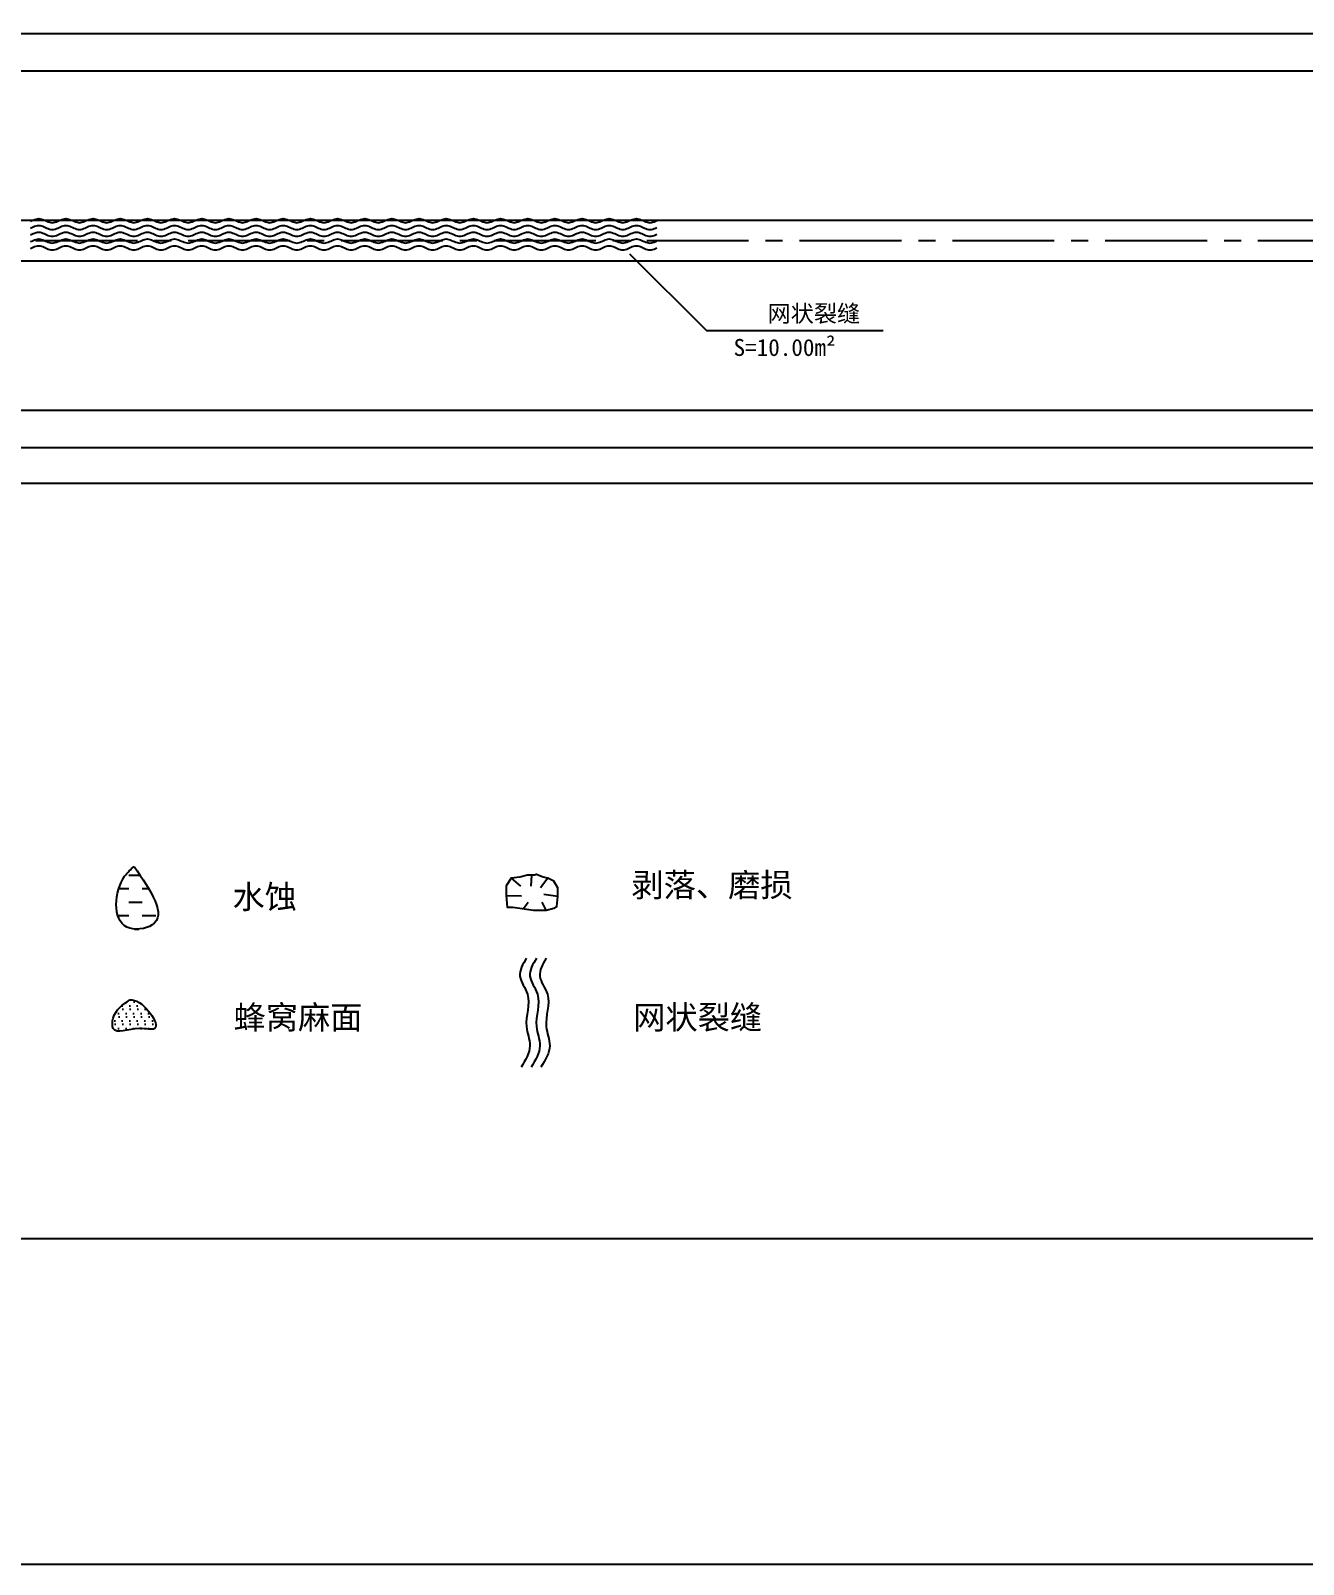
# Model space of a CAD drawing. Header units: millimetres. Extents: x -37 to 615, y -48 to 413.
# Drawn here: x 195.6 to 383, y -47.9 to 178 of the extents above; entities that cross this region are included whole.
import ezdxf

# ---------------------------------------------------------------- set-up
doc = ezdxf.new("R2010")
doc.units = ezdxf.units.MM
doc.linetypes.add('CENTER2', pattern=[1.125, 0.75, -0.125, 0.125, -0.125])
for name, color, linetype in [('加固措施', 7, 'Continuous'), ('图层1', 7, 'Continuous'), ('病害', 5, 'Continuous')]:
    doc.layers.add(name, color=color, linetype=linetype)
doc.styles.get("Standard").update_dxf_attribs({"font": ''})
doc.styles.get('Standard').set_extended_font_data('SimSun')
pattern_1 = [(0, (-3997.7199, -288.9294), (0.55266586, 1.10533173), [0, -1.10533173])]
pattern_2 = [(0, (-6886.571, -700.7115), (0.55266586, 1.10533173), [0, -1.10533173])]
pattern_3 = [(0, (-3576.1421, -199.0757), (1.9895971, 1.9895971), [1.9895971, -1.9895971])]

# ---------------------------------------------------------------- blocks, each defined once
blk = doc.blocks.new('adfsd')
at = {"lineweight": -2, "ltscale": 0.5}
for p, q in [((1140.8968, -3083.6944), (1140.9363, -3083.7288)), ((1140.9831, -3083.682), (1140.9811, -3083.7288)), ((1141.0531, -3083.6944), (1141.0217, -3083.7349)), ((1140.8762, -3083.7683), (1140.9404, -3083.7694)), ((1140.9482, -3083.8238), (1140.9689, -3083.7958)), ((1141.0448, -3083.83), (1141.0278, -3083.7958)), ((1141.0942, -3083.7725), (1141.036, -3083.7633))]:
    blk.add_line(p, q, dxfattribs=at)
blk.add_lwpolyline([(1140.9996, -3083.682), (1140.9667, -3083.682), (1140.9338, -3083.6903), (1140.8968, -3083.6944), (1140.8762, -3083.7272), (1140.8762, -3083.7683), (1140.8803, -3083.8177), (1140.905, -3083.8177), (1140.9914, -3083.83), (1141.0448, -3083.83), (1141.0777, -3083.8218), (1141.0901, -3083.8136), (1141.0942, -3083.7725), (1141.0942, -3083.7355), (1141.0777, -3083.7067), (1141.0531, -3083.6944), (1141.0325, -3083.6903), (1140.9996, -3083.6779)], dxfattribs=at)

msp = doc.modelspace()

# ---------------------------------------------------------------- hatches: boundary and pattern name
at = {"layer": '加固措施', "lineweight": -2}
h = msp.add_hatch(dxfattribs=at)
h.set_pattern_fill('DASH', color=256, scale=0.626645)
h.set_pattern_definition(pattern_3)
edge = h.paths.add_edge_path()
edge.add_spline(control_points=[(210.85, 54.88), (210.36, 54.45), (208.03, 52.39), (207.41, 44.9), (216.74, 46.23), (213.29, 51.3), (210.85, 54.88)], knot_values=[0, 0, 0, 0, 3.237042, 15.187225, 21.182779, 35.601669, 35.601669, 35.601669, 35.601669], degree=3, periodic=0)
h = msp.add_hatch(dxfattribs=at)
h.set_pattern_fill('DASH', color=256, scale=0.626645)
h.set_pattern_definition(pattern_3)
edge = h.paths.add_edge_path()
edge.add_spline(control_points=[(210.85, 54.88), (210.36, 54.45), (208.03, 52.39), (207.41, 44.9), (216.74, 46.23), (213.29, 51.3), (210.85, 54.88)], knot_values=[0, 0, 0, 0, 3.237042, 15.187225, 21.182779, 35.601669, 35.601669, 35.601669, 35.601669], degree=3, periodic=0)
h = msp.add_hatch(dxfattribs=at)
h.set_pattern_fill('DOTS', scale=0.696272)
h.set_pattern_definition(pattern_1)
edge = h.paths.add_edge_path()
edge.add_spline(control_points=[(210.19, 35.22), (209.15, 34.51), (207.68, 33.49), (207.52, 29.75), (211, 31.47), (215.72, 30.12), (212.21, 35.3), (210.31, 35.22), (210.19, 35.22)], knot_values=[0, 0, 0, 0, 5.205471, 7.397577, 12.944796, 16.169923, 23.88441, 24.400432, 24.400432, 24.400432, 24.400432], degree=3, periodic=0)
h = msp.add_hatch(dxfattribs=at)
h.set_pattern_fill('DOTS', scale=0.696272)
h.set_pattern_definition(pattern_1)
edge = h.paths.add_edge_path()
edge.add_spline(control_points=[(210.19, 35.22), (209.15, 34.51), (207.68, 33.49), (207.52, 29.75), (211, 31.47), (215.72, 30.12), (212.21, 35.3), (210.31, 35.22), (210.19, 35.22)], knot_values=[0, 0, 0, 0, 5.205471, 7.397577, 12.944796, 16.169923, 23.88441, 24.400432, 24.400432, 24.400432, 24.400432], degree=3, periodic=0)
at = {"layer": '病害', "lineweight": -2}
h = msp.add_hatch(dxfattribs=at)
h.set_pattern_fill('DOTS', color=4, scale=0.696272, style=0)
h.set_pattern_definition(pattern_2)
edge = h.paths.add_edge_path()
edge.add_spline(control_points=[(210.19, 35.22), (209.15, 34.51), (207.68, 33.49), (207.52, 29.75), (211, 31.47), (215.72, 30.12), (212.21, 35.3), (210.31, 35.22), (210.19, 35.22)], knot_values=[0, 0, 0, 0, 1.041094, 1.479515, 2.588959, 3.233985, 4.776882, 4.880086, 4.880086, 4.880086, 4.880086], degree=3, periodic=0)
h = msp.add_hatch(dxfattribs=at)
h.set_pattern_fill('DOTS', color=4, scale=0.696272, style=0)
h.set_pattern_definition(pattern_2)
edge = h.paths.add_edge_path()
edge.add_spline(control_points=[(210.19, 35.22), (209.15, 34.51), (207.68, 33.49), (207.52, 29.75), (211, 31.47), (215.72, 30.12), (212.21, 35.3), (210.31, 35.22), (210.19, 35.22)], knot_values=[0, 0, 0, 0, 1.041094, 1.479515, 2.588959, 3.233985, 4.776882, 4.880086, 4.880086, 4.880086, 4.880086], degree=3, periodic=0)

# ---------------------------------------------------------------- linework, layer by layer
at = {"color": 0}
for p, q in [((83.82, 177.59), (483.82, 177.59)), ((83.82, 172.09), (483.82, 172.09)), ((83.82, 150.09), (483.82, 150.09)), ((83.82, 144.09), (483.82, 144.09)), ((83.82, 122.09), (483.82, 122.09)), ((83.82, 116.59), (483.82, 116.59)), ((83.82, 111.34), (483.82, 111.34))]:
    msp.add_line(p, q, dxfattribs=at)
at = {"color": 1, "linetype": 'CENTER2', "ltscale": 20}
msp.add_line((83.82, 147.09), (483.82, 147.09), dxfattribs=at)
at = {"color": 0, "linetype": 'ByBlock'}
msp.add_line((529.17, 0), (0, 0), dxfattribs=at)
at = {"color": 3, "linetype": 'ByBlock'}
msp.add_lwpolyline([(-36.77, 413.19), (615.38, 413.19), (615.38, -47.93), (-36.77, -47.93)], close=True, dxfattribs=at)
at = {"color": 7}
for points in [[(195.6, 149.91), (195.8, 150), (196, 150.09), (196.2, 150.18), (196.4, 150.24), (196.6, 150.29), (196.8, 150.3), (197, 150.29), (197.2, 150.24), (197.4, 150.18), (197.6, 150.09), (197.8, 150), (198, 149.91), (198.2, 149.82), (198.4, 149.76), (198.6, 149.71), (198.8, 149.7), (199, 149.71), (199.2, 149.76), (199.4, 149.82), (199.6, 149.91), (199.8, 150), (200, 150.09), (200.2, 150.18), (200.4, 150.24), (200.6, 150.29), (200.8, 150.3), (201, 150.29), (201.2, 150.24), (201.4, 150.18), (201.6, 150.09), (201.8, 150), (202, 149.91), (202.2, 149.82), (202.4, 149.76), (202.6, 149.71), (202.8, 149.7), (203, 149.71), (203.2, 149.76), (203.4, 149.82), (203.6, 149.91), (203.8, 150), (204, 150.09), (204.2, 150.18), (204.4, 150.24), (204.6, 150.29), (204.8, 150.3), (205, 150.29), (205.2, 150.24), (205.4, 150.18), (205.6, 150.09), (205.8, 150), (206, 149.91), (206.2, 149.82), (206.4, 149.76), (206.6, 149.71), (206.8, 149.7), (207, 149.71), (207.2, 149.76), (207.4, 149.82), (207.6, 149.91), (207.8, 150), (208, 150.09), (208.2, 150.18), (208.4, 150.24), (208.6, 150.29), (208.8, 150.3), (209, 150.29), (209.2, 150.24), (209.4, 150.18), (209.6, 150.09), (209.8, 150), (210, 149.91), (210.2, 149.82), (210.4, 149.76), (210.6, 149.71), (210.8, 149.7), (211, 149.71), (211.2, 149.76), (211.4, 149.82), (211.6, 149.91), (211.8, 150), (212, 150.09), (212.2, 150.18), (212.4, 150.24), (212.6, 150.29), (212.8, 150.3), (213, 150.29), (213.2, 150.24), (213.4, 150.18), (213.6, 150.09), (213.8, 150), (214, 149.91), (214.2, 149.82), (214.4, 149.76), (214.6, 149.71), (214.8, 149.7), (215, 149.71), (215.2, 149.76), (215.4, 149.82), (215.6, 149.91), (215.8, 150), (216, 150.09), (216.2, 150.18), (216.4, 150.24), (216.6, 150.29), (216.8, 150.3), (217, 150.29), (217.2, 150.24), (217.4, 150.18), (217.6, 150.09), (217.8, 150), (218, 149.91), (218.2, 149.82), (218.4, 149.76), (218.6, 149.71), (218.8, 149.7), (219, 149.71), (219.2, 149.76), (219.4, 149.82), (219.6, 149.91), (219.8, 150), (220, 150.09), (220.2, 150.18), (220.4, 150.24), (220.6, 150.29), (220.8, 150.3), (221, 150.29), (221.2, 150.24), (221.4, 150.18), (221.6, 150.09), (221.8, 150), (222, 149.91), (222.2, 149.82), (222.4, 149.76), (222.6, 149.71), (222.8, 149.7), (223, 149.71), (223.2, 149.76), (223.4, 149.82), (223.6, 149.91), (223.8, 150), (224, 150.09), (224.2, 150.18), (224.4, 150.24), (224.6, 150.29), (224.8, 150.3), (225, 150.29), (225.2, 150.24), (225.4, 150.18), (225.6, 150.09), (225.8, 150), (226, 149.91), (226.2, 149.82), (226.4, 149.76), (226.6, 149.71), (226.8, 149.7), (227, 149.71), (227.2, 149.76), (227.4, 149.82), (227.6, 149.91), (227.8, 150), (228, 150.09), (228.2, 150.18), (228.4, 150.24), (228.6, 150.29), (228.8, 150.3), (229, 150.29), (229.2, 150.24), (229.4, 150.18), (229.6, 150.09), (229.8, 150), (230, 149.91), (230.2, 149.82), (230.4, 149.76), (230.6, 149.71), (230.8, 149.7), (231, 149.71), (231.2, 149.76), (231.4, 149.82), (231.6, 149.91), (231.8, 150), (232, 150.09), (232.2, 150.18), (232.4, 150.24), (232.6, 150.29), (232.8, 150.3), (233, 150.29), (233.2, 150.24), (233.4, 150.18), (233.6, 150.09), (233.8, 150), (234, 149.91), (234.2, 149.82), (234.4, 149.76), (234.6, 149.71), (234.8, 149.7), (235, 149.71), (235.2, 149.76), (235.4, 149.82), (235.6, 149.91), (235.8, 150), (236, 150.09), (236.2, 150.18), (236.4, 150.24), (236.6, 150.29), (236.8, 150.3), (237, 150.29), (237.2, 150.24), (237.4, 150.18), (237.6, 150.09), (237.8, 150), (238, 149.91), (238.2, 149.82), (238.4, 149.76), (238.6, 149.71), (238.8, 149.7), (239, 149.71), (239.2, 149.76), (239.4, 149.82), (239.6, 149.91), (239.8, 150), (240, 150.09), (240.2, 150.18), (240.4, 150.24), (240.6, 150.29), (240.8, 150.3), (241, 150.29), (241.2, 150.24), (241.4, 150.18), (241.6, 150.09), (241.8, 150), (242, 149.91), (242.2, 149.82), (242.4, 149.76), (242.6, 149.71), (242.8, 149.7), (243, 149.71), (243.2, 149.76), (243.4, 149.82), (243.6, 149.91), (243.8, 150), (244, 150.09), (244.2, 150.18), (244.4, 150.24), (244.6, 150.29), (244.8, 150.3), (245, 150.29), (245.2, 150.24), (245.4, 150.18), (245.6, 150.09), (245.8, 150), (246, 149.91), (246.2, 149.82), (246.4, 149.76), (246.6, 149.71), (246.8, 149.7), (247, 149.71), (247.2, 149.76), (247.4, 149.82), (247.6, 149.91), (247.8, 150), (248, 150.09), (248.2, 150.18), (248.4, 150.24), (248.6, 150.29), (248.8, 150.3), (249, 150.29), (249.2, 150.24), (249.4, 150.18), (249.6, 150.09), (249.8, 150), (250, 149.91), (250.2, 149.82), (250.4, 149.76), (250.6, 149.71), (250.8, 149.7), (251, 149.71), (251.2, 149.76), (251.4, 149.82), (251.6, 149.91), (251.8, 150), (252, 150.09), (252.2, 150.18), (252.4, 150.24), (252.6, 150.29), (252.8, 150.3), (253, 150.29), (253.2, 150.24), (253.4, 150.18), (253.6, 150.09), (253.8, 150), (254, 149.91), (254.2, 149.82), (254.4, 149.76), (254.6, 149.71), (254.8, 149.7), (255, 149.71), (255.2, 149.76), (255.4, 149.82), (255.6, 149.91), (255.8, 150), (256, 150.09), (256.2, 150.18), (256.4, 150.24), (256.6, 150.29), (256.8, 150.3), (257, 150.29), (257.2, 150.24), (257.4, 150.18), (257.6, 150.09), (257.8, 150), (258, 149.91), (258.2, 149.82), (258.4, 149.76), (258.6, 149.71), (258.8, 149.7), (259, 149.71), (259.2, 149.76), (259.4, 149.82), (259.6, 149.91), (259.8, 150), (260, 150.09), (260.2, 150.18), (260.4, 150.24), (260.6, 150.29), (260.8, 150.3), (261, 150.29), (261.2, 150.24), (261.4, 150.18), (261.6, 150.09), (261.8, 150), (262, 149.91), (262.2, 149.82), (262.4, 149.76), (262.6, 149.71), (262.8, 149.7), (263, 149.71), (263.2, 149.76), (263.4, 149.82), (263.6, 149.91), (263.8, 150), (264, 150.09), (264.2, 150.18), (264.4, 150.24), (264.6, 150.29), (264.8, 150.3), (265, 150.29), (265.2, 150.24), (265.4, 150.18), (265.6, 150.09), (265.8, 150), (266, 149.91), (266.2, 149.82), (266.4, 149.76), (266.6, 149.71), (266.8, 149.7), (267, 149.71), (267.2, 149.76), (267.4, 149.82), (267.6, 149.91), (267.8, 150), (268, 150.09), (268.2, 150.18), (268.4, 150.24), (268.6, 150.29), (268.8, 150.3), (269, 150.29), (269.2, 150.24), (269.4, 150.18), (269.6, 150.09), (269.8, 150), (270, 149.91), (270.2, 149.82), (270.4, 149.76), (270.6, 149.71), (270.8, 149.7), (271, 149.71), (271.2, 149.76), (271.4, 149.82), (271.6, 149.91), (271.8, 150), (272, 150.09), (272.2, 150.18), (272.4, 150.24), (272.6, 150.29), (272.8, 150.3), (273, 150.29), (273.2, 150.24), (273.4, 150.18), (273.6, 150.09), (273.8, 150), (274, 149.91), (274.2, 149.82), (274.4, 149.76), (274.6, 149.71), (274.8, 149.7), (275, 149.71), (275.2, 149.76), (275.4, 149.82), (275.6, 149.91), (275.8, 150), (276, 150.09), (276.2, 150.18), (276.4, 150.24), (276.6, 150.29), (276.8, 150.3), (277, 150.29), (277.2, 150.24), (277.4, 150.18), (277.6, 150.09), (277.8, 150), (278, 149.91), (278.2, 149.82), (278.4, 149.76), (278.6, 149.71), (278.8, 149.7), (279, 149.71), (279.2, 149.76), (279.4, 149.82), (279.6, 149.91), (279.8, 150), (280, 150.09), (280.2, 150.18), (280.4, 150.24), (280.6, 150.29), (280.8, 150.3), (281, 150.29), (281.2, 150.24), (281.4, 150.18), (281.6, 150.09), (281.8, 150), (282, 149.91), (282.2, 149.82), (282.4, 149.76), (282.6, 149.71), (282.8, 149.7), (283, 149.71), (283.2, 149.76), (283.4, 149.82), (283.6, 149.91), (283.8, 150), (284, 150.09), (284.2, 150.18), (284.4, 150.24), (284.6, 150.29), (284.8, 150.3), (285, 150.29), (285.2, 150.24), (285.4, 150.18), (285.6, 150.09), (285.8, 150), (286, 149.91), (286.2, 149.82), (286.4, 149.76), (286.6, 149.71), (286.8, 149.7), (287, 149.71), (287.2, 149.76), (287.4, 149.82), (287.6, 149.91), (287.8, 150)], [(195.6, 148.91), (195.8, 149), (196, 149.09), (196.2, 149.18), (196.4, 149.24), (196.6, 149.29), (196.8, 149.3), (197, 149.29), (197.2, 149.24), (197.4, 149.18), (197.6, 149.09), (197.8, 149), (198, 148.91), (198.2, 148.82), (198.4, 148.76), (198.6, 148.71), (198.8, 148.7), (199, 148.71), (199.2, 148.76), (199.4, 148.82), (199.6, 148.91), (199.8, 149), (200, 149.09), (200.2, 149.18), (200.4, 149.24), (200.6, 149.29), (200.8, 149.3), (201, 149.29), (201.2, 149.24), (201.4, 149.18), (201.6, 149.09), (201.8, 149), (202, 148.91), (202.2, 148.82), (202.4, 148.76), (202.6, 148.71), (202.8, 148.7), (203, 148.71), (203.2, 148.76), (203.4, 148.82), (203.6, 148.91), (203.8, 149), (204, 149.09), (204.2, 149.18), (204.4, 149.24), (204.6, 149.29), (204.8, 149.3), (205, 149.29), (205.2, 149.24), (205.4, 149.18), (205.6, 149.09), (205.8, 149), (206, 148.91), (206.2, 148.82), (206.4, 148.76), (206.6, 148.71), (206.8, 148.7), (207, 148.71), (207.2, 148.76), (207.4, 148.82), (207.6, 148.91), (207.8, 149), (208, 149.09), (208.2, 149.18), (208.4, 149.24), (208.6, 149.29), (208.8, 149.3), (209, 149.29), (209.2, 149.24), (209.4, 149.18), (209.6, 149.09), (209.8, 149), (210, 148.91), (210.2, 148.82), (210.4, 148.76), (210.6, 148.71), (210.8, 148.7), (211, 148.71), (211.2, 148.76), (211.4, 148.82), (211.6, 148.91), (211.8, 149), (212, 149.09), (212.2, 149.18), (212.4, 149.24), (212.6, 149.29), (212.8, 149.3), (213, 149.29), (213.2, 149.24), (213.4, 149.18), (213.6, 149.09), (213.8, 149), (214, 148.91), (214.2, 148.82), (214.4, 148.76), (214.6, 148.71), (214.8, 148.7), (215, 148.71), (215.2, 148.76), (215.4, 148.82), (215.6, 148.91), (215.8, 149), (216, 149.09), (216.2, 149.18), (216.4, 149.24), (216.6, 149.29), (216.8, 149.3), (217, 149.29), (217.2, 149.24), (217.4, 149.18), (217.6, 149.09), (217.8, 149), (218, 148.91), (218.2, 148.82), (218.4, 148.76), (218.6, 148.71), (218.8, 148.7), (219, 148.71), (219.2, 148.76), (219.4, 148.82), (219.6, 148.91), (219.8, 149), (220, 149.09), (220.2, 149.18), (220.4, 149.24), (220.6, 149.29), (220.8, 149.3), (221, 149.29), (221.2, 149.24), (221.4, 149.18), (221.6, 149.09), (221.8, 149), (222, 148.91), (222.2, 148.82), (222.4, 148.76), (222.6, 148.71), (222.8, 148.7), (223, 148.71), (223.2, 148.76), (223.4, 148.82), (223.6, 148.91), (223.8, 149), (224, 149.09), (224.2, 149.18), (224.4, 149.24), (224.6, 149.29), (224.8, 149.3), (225, 149.29), (225.2, 149.24), (225.4, 149.18), (225.6, 149.09), (225.8, 149), (226, 148.91), (226.2, 148.82), (226.4, 148.76), (226.6, 148.71), (226.8, 148.7), (227, 148.71), (227.2, 148.76), (227.4, 148.82), (227.6, 148.91), (227.8, 149), (228, 149.09), (228.2, 149.18), (228.4, 149.24), (228.6, 149.29), (228.8, 149.3), (229, 149.29), (229.2, 149.24), (229.4, 149.18), (229.6, 149.09), (229.8, 149), (230, 148.91), (230.2, 148.82), (230.4, 148.76), (230.6, 148.71), (230.8, 148.7), (231, 148.71), (231.2, 148.76), (231.4, 148.82), (231.6, 148.91), (231.8, 149), (232, 149.09), (232.2, 149.18), (232.4, 149.24), (232.6, 149.29), (232.8, 149.3), (233, 149.29), (233.2, 149.24), (233.4, 149.18), (233.6, 149.09), (233.8, 149), (234, 148.91), (234.2, 148.82), (234.4, 148.76), (234.6, 148.71), (234.8, 148.7), (235, 148.71), (235.2, 148.76), (235.4, 148.82), (235.6, 148.91), (235.8, 149), (236, 149.09), (236.2, 149.18), (236.4, 149.24), (236.6, 149.29), (236.8, 149.3), (237, 149.29), (237.2, 149.24), (237.4, 149.18), (237.6, 149.09), (237.8, 149), (238, 148.91), (238.2, 148.82), (238.4, 148.76), (238.6, 148.71), (238.8, 148.7), (239, 148.71), (239.2, 148.76), (239.4, 148.82), (239.6, 148.91), (239.8, 149), (240, 149.09), (240.2, 149.18), (240.4, 149.24), (240.6, 149.29), (240.8, 149.3), (241, 149.29), (241.2, 149.24), (241.4, 149.18), (241.6, 149.09), (241.8, 149), (242, 148.91), (242.2, 148.82), (242.4, 148.76), (242.6, 148.71), (242.8, 148.7), (243, 148.71), (243.2, 148.76), (243.4, 148.82), (243.6, 148.91), (243.8, 149), (244, 149.09), (244.2, 149.18), (244.4, 149.24), (244.6, 149.29), (244.8, 149.3), (245, 149.29), (245.2, 149.24), (245.4, 149.18), (245.6, 149.09), (245.8, 149), (246, 148.91), (246.2, 148.82), (246.4, 148.76), (246.6, 148.71), (246.8, 148.7), (247, 148.71), (247.2, 148.76), (247.4, 148.82), (247.6, 148.91), (247.8, 149), (248, 149.09), (248.2, 149.18), (248.4, 149.24), (248.6, 149.29), (248.8, 149.3), (249, 149.29), (249.2, 149.24), (249.4, 149.18), (249.6, 149.09), (249.8, 149), (250, 148.91), (250.2, 148.82), (250.4, 148.76), (250.6, 148.71), (250.8, 148.7), (251, 148.71), (251.2, 148.76), (251.4, 148.82), (251.6, 148.91), (251.8, 149), (252, 149.09), (252.2, 149.18), (252.4, 149.24), (252.6, 149.29), (252.8, 149.3), (253, 149.29), (253.2, 149.24), (253.4, 149.18), (253.6, 149.09), (253.8, 149), (254, 148.91), (254.2, 148.82), (254.4, 148.76), (254.6, 148.71), (254.8, 148.7), (255, 148.71), (255.2, 148.76), (255.4, 148.82), (255.6, 148.91), (255.8, 149), (256, 149.09), (256.2, 149.18), (256.4, 149.24), (256.6, 149.29), (256.8, 149.3), (257, 149.29), (257.2, 149.24), (257.4, 149.18), (257.6, 149.09), (257.8, 149), (258, 148.91), (258.2, 148.82), (258.4, 148.76), (258.6, 148.71), (258.8, 148.7), (259, 148.71), (259.2, 148.76), (259.4, 148.82), (259.6, 148.91), (259.8, 149), (260, 149.09), (260.2, 149.18), (260.4, 149.24), (260.6, 149.29), (260.8, 149.3), (261, 149.29), (261.2, 149.24), (261.4, 149.18), (261.6, 149.09), (261.8, 149), (262, 148.91), (262.2, 148.82), (262.4, 148.76), (262.6, 148.71), (262.8, 148.7), (263, 148.71), (263.2, 148.76), (263.4, 148.82), (263.6, 148.91), (263.8, 149), (264, 149.09), (264.2, 149.18), (264.4, 149.24), (264.6, 149.29), (264.8, 149.3), (265, 149.29), (265.2, 149.24), (265.4, 149.18), (265.6, 149.09), (265.8, 149), (266, 148.91), (266.2, 148.82), (266.4, 148.76), (266.6, 148.71), (266.8, 148.7), (267, 148.71), (267.2, 148.76), (267.4, 148.82), (267.6, 148.91), (267.8, 149), (268, 149.09), (268.2, 149.18), (268.4, 149.24), (268.6, 149.29), (268.8, 149.3), (269, 149.29), (269.2, 149.24), (269.4, 149.18), (269.6, 149.09), (269.8, 149), (270, 148.91), (270.2, 148.82), (270.4, 148.76), (270.6, 148.71), (270.8, 148.7), (271, 148.71), (271.2, 148.76), (271.4, 148.82), (271.6, 148.91), (271.8, 149), (272, 149.09), (272.2, 149.18), (272.4, 149.24), (272.6, 149.29), (272.8, 149.3), (273, 149.29), (273.2, 149.24), (273.4, 149.18), (273.6, 149.09), (273.8, 149), (274, 148.91), (274.2, 148.82), (274.4, 148.76), (274.6, 148.71), (274.8, 148.7), (275, 148.71), (275.2, 148.76), (275.4, 148.82), (275.6, 148.91), (275.8, 149), (276, 149.09), (276.2, 149.18), (276.4, 149.24), (276.6, 149.29), (276.8, 149.3), (277, 149.29), (277.2, 149.24), (277.4, 149.18), (277.6, 149.09), (277.8, 149), (278, 148.91), (278.2, 148.82), (278.4, 148.76), (278.6, 148.71), (278.8, 148.7), (279, 148.71), (279.2, 148.76), (279.4, 148.82), (279.6, 148.91), (279.8, 149), (280, 149.09), (280.2, 149.18), (280.4, 149.24), (280.6, 149.29), (280.8, 149.3), (281, 149.29), (281.2, 149.24), (281.4, 149.18), (281.6, 149.09), (281.8, 149), (282, 148.91), (282.2, 148.82), (282.4, 148.76), (282.6, 148.71), (282.8, 148.7), (283, 148.71), (283.2, 148.76), (283.4, 148.82), (283.6, 148.91), (283.8, 149), (284, 149.09), (284.2, 149.18), (284.4, 149.24), (284.6, 149.29), (284.8, 149.3), (285, 149.29), (285.2, 149.24), (285.4, 149.18), (285.6, 149.09), (285.8, 149), (286, 148.91), (286.2, 148.82), (286.4, 148.76), (286.6, 148.71), (286.8, 148.7), (287, 148.71), (287.2, 148.76), (287.4, 148.82), (287.6, 148.91), (287.8, 149)], [(195.6, 147.91), (195.8, 148), (196, 148.09), (196.2, 148.18), (196.4, 148.24), (196.6, 148.29), (196.8, 148.3), (197, 148.29), (197.2, 148.24), (197.4, 148.18), (197.6, 148.09), (197.8, 148), (198, 147.91), (198.2, 147.82), (198.4, 147.76), (198.6, 147.71), (198.8, 147.7), (199, 147.71), (199.2, 147.76), (199.4, 147.82), (199.6, 147.91), (199.8, 148), (200, 148.09), (200.2, 148.18), (200.4, 148.24), (200.6, 148.29), (200.8, 148.3), (201, 148.29), (201.2, 148.24), (201.4, 148.18), (201.6, 148.09), (201.8, 148), (202, 147.91), (202.2, 147.82), (202.4, 147.76), (202.6, 147.71), (202.8, 147.7), (203, 147.71), (203.2, 147.76), (203.4, 147.82), (203.6, 147.91), (203.8, 148), (204, 148.09), (204.2, 148.18), (204.4, 148.24), (204.6, 148.29), (204.8, 148.3), (205, 148.29), (205.2, 148.24), (205.4, 148.18), (205.6, 148.09), (205.8, 148), (206, 147.91), (206.2, 147.82), (206.4, 147.76), (206.6, 147.71), (206.8, 147.7), (207, 147.71), (207.2, 147.76), (207.4, 147.82), (207.6, 147.91), (207.8, 148), (208, 148.09), (208.2, 148.18), (208.4, 148.24), (208.6, 148.29), (208.8, 148.3), (209, 148.29), (209.2, 148.24), (209.4, 148.18), (209.6, 148.09), (209.8, 148), (210, 147.91), (210.2, 147.82), (210.4, 147.76), (210.6, 147.71), (210.8, 147.7), (211, 147.71), (211.2, 147.76), (211.4, 147.82), (211.6, 147.91), (211.8, 148), (212, 148.09), (212.2, 148.18), (212.4, 148.24), (212.6, 148.29), (212.8, 148.3), (213, 148.29), (213.2, 148.24), (213.4, 148.18), (213.6, 148.09), (213.8, 148), (214, 147.91), (214.2, 147.82), (214.4, 147.76), (214.6, 147.71), (214.8, 147.7), (215, 147.71), (215.2, 147.76), (215.4, 147.82), (215.6, 147.91), (215.8, 148), (216, 148.09), (216.2, 148.18), (216.4, 148.24), (216.6, 148.29), (216.8, 148.3), (217, 148.29), (217.2, 148.24), (217.4, 148.18), (217.6, 148.09), (217.8, 148), (218, 147.91), (218.2, 147.82), (218.4, 147.76), (218.6, 147.71), (218.8, 147.7), (219, 147.71), (219.2, 147.76), (219.4, 147.82), (219.6, 147.91), (219.8, 148), (220, 148.09), (220.2, 148.18), (220.4, 148.24), (220.6, 148.29), (220.8, 148.3), (221, 148.29), (221.2, 148.24), (221.4, 148.18), (221.6, 148.09), (221.8, 148), (222, 147.91), (222.2, 147.82), (222.4, 147.76), (222.6, 147.71), (222.8, 147.7), (223, 147.71), (223.2, 147.76), (223.4, 147.82), (223.6, 147.91), (223.8, 148), (224, 148.09), (224.2, 148.18), (224.4, 148.24), (224.6, 148.29), (224.8, 148.3), (225, 148.29), (225.2, 148.24), (225.4, 148.18), (225.6, 148.09), (225.8, 148), (226, 147.91), (226.2, 147.82), (226.4, 147.76), (226.6, 147.71), (226.8, 147.7), (227, 147.71), (227.2, 147.76), (227.4, 147.82), (227.6, 147.91), (227.8, 148), (228, 148.09), (228.2, 148.18), (228.4, 148.24), (228.6, 148.29), (228.8, 148.3), (229, 148.29), (229.2, 148.24), (229.4, 148.18), (229.6, 148.09), (229.8, 148), (230, 147.91), (230.2, 147.82), (230.4, 147.76), (230.6, 147.71), (230.8, 147.7), (231, 147.71), (231.2, 147.76), (231.4, 147.82), (231.6, 147.91), (231.8, 148), (232, 148.09), (232.2, 148.18), (232.4, 148.24), (232.6, 148.29), (232.8, 148.3), (233, 148.29), (233.2, 148.24), (233.4, 148.18), (233.6, 148.09), (233.8, 148), (234, 147.91), (234.2, 147.82), (234.4, 147.76), (234.6, 147.71), (234.8, 147.7), (235, 147.71), (235.2, 147.76), (235.4, 147.82), (235.6, 147.91), (235.8, 148), (236, 148.09), (236.2, 148.18), (236.4, 148.24), (236.6, 148.29), (236.8, 148.3), (237, 148.29), (237.2, 148.24), (237.4, 148.18), (237.6, 148.09), (237.8, 148), (238, 147.91), (238.2, 147.82), (238.4, 147.76), (238.6, 147.71), (238.8, 147.7), (239, 147.71), (239.2, 147.76), (239.4, 147.82), (239.6, 147.91), (239.8, 148), (240, 148.09), (240.2, 148.18), (240.4, 148.24), (240.6, 148.29), (240.8, 148.3), (241, 148.29), (241.2, 148.24), (241.4, 148.18), (241.6, 148.09), (241.8, 148), (242, 147.91), (242.2, 147.82), (242.4, 147.76), (242.6, 147.71), (242.8, 147.7), (243, 147.71), (243.2, 147.76), (243.4, 147.82), (243.6, 147.91), (243.8, 148), (244, 148.09), (244.2, 148.18), (244.4, 148.24), (244.6, 148.29), (244.8, 148.3), (245, 148.29), (245.2, 148.24), (245.4, 148.18), (245.6, 148.09), (245.8, 148), (246, 147.91), (246.2, 147.82), (246.4, 147.76), (246.6, 147.71), (246.8, 147.7), (247, 147.71), (247.2, 147.76), (247.4, 147.82), (247.6, 147.91), (247.8, 148), (248, 148.09), (248.2, 148.18), (248.4, 148.24), (248.6, 148.29), (248.8, 148.3), (249, 148.29), (249.2, 148.24), (249.4, 148.18), (249.6, 148.09), (249.8, 148), (250, 147.91), (250.2, 147.82), (250.4, 147.76), (250.6, 147.71), (250.8, 147.7), (251, 147.71), (251.2, 147.76), (251.4, 147.82), (251.6, 147.91), (251.8, 148), (252, 148.09), (252.2, 148.18), (252.4, 148.24), (252.6, 148.29), (252.8, 148.3), (253, 148.29), (253.2, 148.24), (253.4, 148.18), (253.6, 148.09), (253.8, 148), (254, 147.91), (254.2, 147.82), (254.4, 147.76), (254.6, 147.71), (254.8, 147.7), (255, 147.71), (255.2, 147.76), (255.4, 147.82), (255.6, 147.91), (255.8, 148), (256, 148.09), (256.2, 148.18), (256.4, 148.24), (256.6, 148.29), (256.8, 148.3), (257, 148.29), (257.2, 148.24), (257.4, 148.18), (257.6, 148.09), (257.8, 148), (258, 147.91), (258.2, 147.82), (258.4, 147.76), (258.6, 147.71), (258.8, 147.7), (259, 147.71), (259.2, 147.76), (259.4, 147.82), (259.6, 147.91), (259.8, 148), (260, 148.09), (260.2, 148.18), (260.4, 148.24), (260.6, 148.29), (260.8, 148.3), (261, 148.29), (261.2, 148.24), (261.4, 148.18), (261.6, 148.09), (261.8, 148), (262, 147.91), (262.2, 147.82), (262.4, 147.76), (262.6, 147.71), (262.8, 147.7), (263, 147.71), (263.2, 147.76), (263.4, 147.82), (263.6, 147.91), (263.8, 148), (264, 148.09), (264.2, 148.18), (264.4, 148.24), (264.6, 148.29), (264.8, 148.3), (265, 148.29), (265.2, 148.24), (265.4, 148.18), (265.6, 148.09), (265.8, 148), (266, 147.91), (266.2, 147.82), (266.4, 147.76), (266.6, 147.71), (266.8, 147.7), (267, 147.71), (267.2, 147.76), (267.4, 147.82), (267.6, 147.91), (267.8, 148), (268, 148.09), (268.2, 148.18), (268.4, 148.24), (268.6, 148.29), (268.8, 148.3), (269, 148.29), (269.2, 148.24), (269.4, 148.18), (269.6, 148.09), (269.8, 148), (270, 147.91), (270.2, 147.82), (270.4, 147.76), (270.6, 147.71), (270.8, 147.7), (271, 147.71), (271.2, 147.76), (271.4, 147.82), (271.6, 147.91), (271.8, 148), (272, 148.09), (272.2, 148.18), (272.4, 148.24), (272.6, 148.29), (272.8, 148.3), (273, 148.29), (273.2, 148.24), (273.4, 148.18), (273.6, 148.09), (273.8, 148), (274, 147.91), (274.2, 147.82), (274.4, 147.76), (274.6, 147.71), (274.8, 147.7), (275, 147.71), (275.2, 147.76), (275.4, 147.82), (275.6, 147.91), (275.8, 148), (276, 148.09), (276.2, 148.18), (276.4, 148.24), (276.6, 148.29), (276.8, 148.3), (277, 148.29), (277.2, 148.24), (277.4, 148.18), (277.6, 148.09), (277.8, 148), (278, 147.91), (278.2, 147.82), (278.4, 147.76), (278.6, 147.71), (278.8, 147.7), (279, 147.71), (279.2, 147.76), (279.4, 147.82), (279.6, 147.91), (279.8, 148), (280, 148.09), (280.2, 148.18), (280.4, 148.24), (280.6, 148.29), (280.8, 148.3), (281, 148.29), (281.2, 148.24), (281.4, 148.18), (281.6, 148.09), (281.8, 148), (282, 147.91), (282.2, 147.82), (282.4, 147.76), (282.6, 147.71), (282.8, 147.7), (283, 147.71), (283.2, 147.76), (283.4, 147.82), (283.6, 147.91), (283.8, 148), (284, 148.09), (284.2, 148.18), (284.4, 148.24), (284.6, 148.29), (284.8, 148.3), (285, 148.29), (285.2, 148.24), (285.4, 148.18), (285.6, 148.09), (285.8, 148), (286, 147.91), (286.2, 147.82), (286.4, 147.76), (286.6, 147.71), (286.8, 147.7), (287, 147.71), (287.2, 147.76), (287.4, 147.82), (287.6, 147.91), (287.8, 148)], [(195.6, 146.91), (195.8, 147), (196, 147.09), (196.2, 147.18), (196.4, 147.24), (196.6, 147.29), (196.8, 147.3), (197, 147.29), (197.2, 147.24), (197.4, 147.18), (197.6, 147.09), (197.8, 147), (198, 146.91), (198.2, 146.82), (198.4, 146.76), (198.6, 146.71), (198.8, 146.7), (199, 146.71), (199.2, 146.76), (199.4, 146.82), (199.6, 146.91), (199.8, 147), (200, 147.09), (200.2, 147.18), (200.4, 147.24), (200.6, 147.29), (200.8, 147.3), (201, 147.29), (201.2, 147.24), (201.4, 147.18), (201.6, 147.09), (201.8, 147), (202, 146.91), (202.2, 146.82), (202.4, 146.76), (202.6, 146.71), (202.8, 146.7), (203, 146.71), (203.2, 146.76), (203.4, 146.82), (203.6, 146.91), (203.8, 147), (204, 147.09), (204.2, 147.18), (204.4, 147.24), (204.6, 147.29), (204.8, 147.3), (205, 147.29), (205.2, 147.24), (205.4, 147.18), (205.6, 147.09), (205.8, 147), (206, 146.91), (206.2, 146.82), (206.4, 146.76), (206.6, 146.71), (206.8, 146.7), (207, 146.71), (207.2, 146.76), (207.4, 146.82), (207.6, 146.91), (207.8, 147), (208, 147.09), (208.2, 147.18), (208.4, 147.24), (208.6, 147.29), (208.8, 147.3), (209, 147.29), (209.2, 147.24), (209.4, 147.18), (209.6, 147.09), (209.8, 147), (210, 146.91), (210.2, 146.82), (210.4, 146.76), (210.6, 146.71), (210.8, 146.7), (211, 146.71), (211.2, 146.76), (211.4, 146.82), (211.6, 146.91), (211.8, 147), (212, 147.09), (212.2, 147.18), (212.4, 147.24), (212.6, 147.29), (212.8, 147.3), (213, 147.29), (213.2, 147.24), (213.4, 147.18), (213.6, 147.09), (213.8, 147), (214, 146.91), (214.2, 146.82), (214.4, 146.76), (214.6, 146.71), (214.8, 146.7), (215, 146.71), (215.2, 146.76), (215.4, 146.82), (215.6, 146.91), (215.8, 147), (216, 147.09), (216.2, 147.18), (216.4, 147.24), (216.6, 147.29), (216.8, 147.3), (217, 147.29), (217.2, 147.24), (217.4, 147.18), (217.6, 147.09), (217.8, 147), (218, 146.91), (218.2, 146.82), (218.4, 146.76), (218.6, 146.71), (218.8, 146.7), (219, 146.71), (219.2, 146.76), (219.4, 146.82), (219.6, 146.91), (219.8, 147), (220, 147.09), (220.2, 147.18), (220.4, 147.24), (220.6, 147.29), (220.8, 147.3), (221, 147.29), (221.2, 147.24), (221.4, 147.18), (221.6, 147.09), (221.8, 147), (222, 146.91), (222.2, 146.82), (222.4, 146.76), (222.6, 146.71), (222.8, 146.7), (223, 146.71), (223.2, 146.76), (223.4, 146.82), (223.6, 146.91), (223.8, 147), (224, 147.09), (224.2, 147.18), (224.4, 147.24), (224.6, 147.29), (224.8, 147.3), (225, 147.29), (225.2, 147.24), (225.4, 147.18), (225.6, 147.09), (225.8, 147), (226, 146.91), (226.2, 146.82), (226.4, 146.76), (226.6, 146.71), (226.8, 146.7), (227, 146.71), (227.2, 146.76), (227.4, 146.82), (227.6, 146.91), (227.8, 147), (228, 147.09), (228.2, 147.18), (228.4, 147.24), (228.6, 147.29), (228.8, 147.3), (229, 147.29), (229.2, 147.24), (229.4, 147.18), (229.6, 147.09), (229.8, 147), (230, 146.91), (230.2, 146.82), (230.4, 146.76), (230.6, 146.71), (230.8, 146.7), (231, 146.71), (231.2, 146.76), (231.4, 146.82), (231.6, 146.91), (231.8, 147), (232, 147.09), (232.2, 147.18), (232.4, 147.24), (232.6, 147.29), (232.8, 147.3), (233, 147.29), (233.2, 147.24), (233.4, 147.18), (233.6, 147.09), (233.8, 147), (234, 146.91), (234.2, 146.82), (234.4, 146.76), (234.6, 146.71), (234.8, 146.7), (235, 146.71), (235.2, 146.76), (235.4, 146.82), (235.6, 146.91), (235.8, 147), (236, 147.09), (236.2, 147.18), (236.4, 147.24), (236.6, 147.29), (236.8, 147.3), (237, 147.29), (237.2, 147.24), (237.4, 147.18), (237.6, 147.09), (237.8, 147), (238, 146.91), (238.2, 146.82), (238.4, 146.76), (238.6, 146.71), (238.8, 146.7), (239, 146.71), (239.2, 146.76), (239.4, 146.82), (239.6, 146.91), (239.8, 147), (240, 147.09), (240.2, 147.18), (240.4, 147.24), (240.6, 147.29), (240.8, 147.3), (241, 147.29), (241.2, 147.24), (241.4, 147.18), (241.6, 147.09), (241.8, 147), (242, 146.91), (242.2, 146.82), (242.4, 146.76), (242.6, 146.71), (242.8, 146.7), (243, 146.71), (243.2, 146.76), (243.4, 146.82), (243.6, 146.91), (243.8, 147), (244, 147.09), (244.2, 147.18), (244.4, 147.24), (244.6, 147.29), (244.8, 147.3), (245, 147.29), (245.2, 147.24), (245.4, 147.18), (245.6, 147.09), (245.8, 147), (246, 146.91), (246.2, 146.82), (246.4, 146.76), (246.6, 146.71), (246.8, 146.7), (247, 146.71), (247.2, 146.76), (247.4, 146.82), (247.6, 146.91), (247.8, 147), (248, 147.09), (248.2, 147.18), (248.4, 147.24), (248.6, 147.29), (248.8, 147.3), (249, 147.29), (249.2, 147.24), (249.4, 147.18), (249.6, 147.09), (249.8, 147), (250, 146.91), (250.2, 146.82), (250.4, 146.76), (250.6, 146.71), (250.8, 146.7), (251, 146.71), (251.2, 146.76), (251.4, 146.82), (251.6, 146.91), (251.8, 147), (252, 147.09), (252.2, 147.18), (252.4, 147.24), (252.6, 147.29), (252.8, 147.3), (253, 147.29), (253.2, 147.24), (253.4, 147.18), (253.6, 147.09), (253.8, 147), (254, 146.91), (254.2, 146.82), (254.4, 146.76), (254.6, 146.71), (254.8, 146.7), (255, 146.71), (255.2, 146.76), (255.4, 146.82), (255.6, 146.91), (255.8, 147), (256, 147.09), (256.2, 147.18), (256.4, 147.24), (256.6, 147.29), (256.8, 147.3), (257, 147.29), (257.2, 147.24), (257.4, 147.18), (257.6, 147.09), (257.8, 147), (258, 146.91), (258.2, 146.82), (258.4, 146.76), (258.6, 146.71), (258.8, 146.7), (259, 146.71), (259.2, 146.76), (259.4, 146.82), (259.6, 146.91), (259.8, 147), (260, 147.09), (260.2, 147.18), (260.4, 147.24), (260.6, 147.29), (260.8, 147.3), (261, 147.29), (261.2, 147.24), (261.4, 147.18), (261.6, 147.09), (261.8, 147), (262, 146.91), (262.2, 146.82), (262.4, 146.76), (262.6, 146.71), (262.8, 146.7), (263, 146.71), (263.2, 146.76), (263.4, 146.82), (263.6, 146.91), (263.8, 147), (264, 147.09), (264.2, 147.18), (264.4, 147.24), (264.6, 147.29), (264.8, 147.3), (265, 147.29), (265.2, 147.24), (265.4, 147.18), (265.6, 147.09), (265.8, 147), (266, 146.91), (266.2, 146.82), (266.4, 146.76), (266.6, 146.71), (266.8, 146.7), (267, 146.71), (267.2, 146.76), (267.4, 146.82), (267.6, 146.91), (267.8, 147), (268, 147.09), (268.2, 147.18), (268.4, 147.24), (268.6, 147.29), (268.8, 147.3), (269, 147.29), (269.2, 147.24), (269.4, 147.18), (269.6, 147.09), (269.8, 147), (270, 146.91), (270.2, 146.82), (270.4, 146.76), (270.6, 146.71), (270.8, 146.7), (271, 146.71), (271.2, 146.76), (271.4, 146.82), (271.6, 146.91), (271.8, 147), (272, 147.09), (272.2, 147.18), (272.4, 147.24), (272.6, 147.29), (272.8, 147.3), (273, 147.29), (273.2, 147.24), (273.4, 147.18), (273.6, 147.09), (273.8, 147), (274, 146.91), (274.2, 146.82), (274.4, 146.76), (274.6, 146.71), (274.8, 146.7), (275, 146.71), (275.2, 146.76), (275.4, 146.82), (275.6, 146.91), (275.8, 147), (276, 147.09), (276.2, 147.18), (276.4, 147.24), (276.6, 147.29), (276.8, 147.3), (277, 147.29), (277.2, 147.24), (277.4, 147.18), (277.6, 147.09), (277.8, 147), (278, 146.91), (278.2, 146.82), (278.4, 146.76), (278.6, 146.71), (278.8, 146.7), (279, 146.71), (279.2, 146.76), (279.4, 146.82), (279.6, 146.91), (279.8, 147), (280, 147.09), (280.2, 147.18), (280.4, 147.24), (280.6, 147.29), (280.8, 147.3), (281, 147.29), (281.2, 147.24), (281.4, 147.18), (281.6, 147.09), (281.8, 147), (282, 146.91), (282.2, 146.82), (282.4, 146.76), (282.6, 146.71), (282.8, 146.7), (283, 146.71), (283.2, 146.76), (283.4, 146.82), (283.6, 146.91), (283.8, 147), (284, 147.09), (284.2, 147.18), (284.4, 147.24), (284.6, 147.29), (284.8, 147.3), (285, 147.29), (285.2, 147.24), (285.4, 147.18), (285.6, 147.09), (285.8, 147), (286, 146.91), (286.2, 146.82), (286.4, 146.76), (286.6, 146.71), (286.8, 146.7), (287, 146.71), (287.2, 146.76), (287.4, 146.82), (287.6, 146.91), (287.8, 147)], [(195.6, 145.91), (195.8, 146), (196, 146.09), (196.2, 146.18), (196.4, 146.24), (196.6, 146.29), (196.8, 146.3), (197, 146.29), (197.2, 146.24), (197.4, 146.18), (197.6, 146.09), (197.8, 146), (198, 145.91), (198.2, 145.82), (198.4, 145.76), (198.6, 145.71), (198.8, 145.7), (199, 145.71), (199.2, 145.76), (199.4, 145.82), (199.6, 145.91), (199.8, 146), (200, 146.09), (200.2, 146.18), (200.4, 146.24), (200.6, 146.29), (200.8, 146.3), (201, 146.29), (201.2, 146.24), (201.4, 146.18), (201.6, 146.09), (201.8, 146), (202, 145.91), (202.2, 145.82), (202.4, 145.76), (202.6, 145.71), (202.8, 145.7), (203, 145.71), (203.2, 145.76), (203.4, 145.82), (203.6, 145.91), (203.8, 146), (204, 146.09), (204.2, 146.18), (204.4, 146.24), (204.6, 146.29), (204.8, 146.3), (205, 146.29), (205.2, 146.24), (205.4, 146.18), (205.6, 146.09), (205.8, 146), (206, 145.91), (206.2, 145.82), (206.4, 145.76), (206.6, 145.71), (206.8, 145.7), (207, 145.71), (207.2, 145.76), (207.4, 145.82), (207.6, 145.91), (207.8, 146), (208, 146.09), (208.2, 146.18), (208.4, 146.24), (208.6, 146.29), (208.8, 146.3), (209, 146.29), (209.2, 146.24), (209.4, 146.18), (209.6, 146.09), (209.8, 146), (210, 145.91), (210.2, 145.82), (210.4, 145.76), (210.6, 145.71), (210.8, 145.7), (211, 145.71), (211.2, 145.76), (211.4, 145.82), (211.6, 145.91), (211.8, 146), (212, 146.09), (212.2, 146.18), (212.4, 146.24), (212.6, 146.29), (212.8, 146.3), (213, 146.29), (213.2, 146.24), (213.4, 146.18), (213.6, 146.09), (213.8, 146), (214, 145.91), (214.2, 145.82), (214.4, 145.76), (214.6, 145.71), (214.8, 145.7), (215, 145.71), (215.2, 145.76), (215.4, 145.82), (215.6, 145.91), (215.8, 146), (216, 146.09), (216.2, 146.18), (216.4, 146.24), (216.6, 146.29), (216.8, 146.3), (217, 146.29), (217.2, 146.24), (217.4, 146.18), (217.6, 146.09), (217.8, 146), (218, 145.91), (218.2, 145.82), (218.4, 145.76), (218.6, 145.71), (218.8, 145.7), (219, 145.71), (219.2, 145.76), (219.4, 145.82), (219.6, 145.91), (219.8, 146), (220, 146.09), (220.2, 146.18), (220.4, 146.24), (220.6, 146.29), (220.8, 146.3), (221, 146.29), (221.2, 146.24), (221.4, 146.18), (221.6, 146.09), (221.8, 146), (222, 145.91), (222.2, 145.82), (222.4, 145.76), (222.6, 145.71), (222.8, 145.7), (223, 145.71), (223.2, 145.76), (223.4, 145.82), (223.6, 145.91), (223.8, 146), (224, 146.09), (224.2, 146.18), (224.4, 146.24), (224.6, 146.29), (224.8, 146.3), (225, 146.29), (225.2, 146.24), (225.4, 146.18), (225.6, 146.09), (225.8, 146), (226, 145.91), (226.2, 145.82), (226.4, 145.76), (226.6, 145.71), (226.8, 145.7), (227, 145.71), (227.2, 145.76), (227.4, 145.82), (227.6, 145.91), (227.8, 146), (228, 146.09), (228.2, 146.18), (228.4, 146.24), (228.6, 146.29), (228.8, 146.3), (229, 146.29), (229.2, 146.24), (229.4, 146.18), (229.6, 146.09), (229.8, 146), (230, 145.91), (230.2, 145.82), (230.4, 145.76), (230.6, 145.71), (230.8, 145.7), (231, 145.71), (231.2, 145.76), (231.4, 145.82), (231.6, 145.91), (231.8, 146), (232, 146.09), (232.2, 146.18), (232.4, 146.24), (232.6, 146.29), (232.8, 146.3), (233, 146.29), (233.2, 146.24), (233.4, 146.18), (233.6, 146.09), (233.8, 146), (234, 145.91), (234.2, 145.82), (234.4, 145.76), (234.6, 145.71), (234.8, 145.7), (235, 145.71), (235.2, 145.76), (235.4, 145.82), (235.6, 145.91), (235.8, 146), (236, 146.09), (236.2, 146.18), (236.4, 146.24), (236.6, 146.29), (236.8, 146.3), (237, 146.29), (237.2, 146.24), (237.4, 146.18), (237.6, 146.09), (237.8, 146), (238, 145.91), (238.2, 145.82), (238.4, 145.76), (238.6, 145.71), (238.8, 145.7), (239, 145.71), (239.2, 145.76), (239.4, 145.82), (239.6, 145.91), (239.8, 146), (240, 146.09), (240.2, 146.18), (240.4, 146.24), (240.6, 146.29), (240.8, 146.3), (241, 146.29), (241.2, 146.24), (241.4, 146.18), (241.6, 146.09), (241.8, 146), (242, 145.91), (242.2, 145.82), (242.4, 145.76), (242.6, 145.71), (242.8, 145.7), (243, 145.71), (243.2, 145.76), (243.4, 145.82), (243.6, 145.91), (243.8, 146), (244, 146.09), (244.2, 146.18), (244.4, 146.24), (244.6, 146.29), (244.8, 146.3), (245, 146.29), (245.2, 146.24), (245.4, 146.18), (245.6, 146.09), (245.8, 146), (246, 145.91), (246.2, 145.82), (246.4, 145.76), (246.6, 145.71), (246.8, 145.7), (247, 145.71), (247.2, 145.76), (247.4, 145.82), (247.6, 145.91), (247.8, 146), (248, 146.09), (248.2, 146.18), (248.4, 146.24), (248.6, 146.29), (248.8, 146.3), (249, 146.29), (249.2, 146.24), (249.4, 146.18), (249.6, 146.09), (249.8, 146), (250, 145.91), (250.2, 145.82), (250.4, 145.76), (250.6, 145.71), (250.8, 145.7), (251, 145.71), (251.2, 145.76), (251.4, 145.82), (251.6, 145.91), (251.8, 146), (252, 146.09), (252.2, 146.18), (252.4, 146.24), (252.6, 146.29), (252.8, 146.3), (253, 146.29), (253.2, 146.24), (253.4, 146.18), (253.6, 146.09), (253.8, 146), (254, 145.91), (254.2, 145.82), (254.4, 145.76), (254.6, 145.71), (254.8, 145.7), (255, 145.71), (255.2, 145.76), (255.4, 145.82), (255.6, 145.91), (255.8, 146), (256, 146.09), (256.2, 146.18), (256.4, 146.24), (256.6, 146.29), (256.8, 146.3), (257, 146.29), (257.2, 146.24), (257.4, 146.18), (257.6, 146.09), (257.8, 146), (258, 145.91), (258.2, 145.82), (258.4, 145.76), (258.6, 145.71), (258.8, 145.7), (259, 145.71), (259.2, 145.76), (259.4, 145.82), (259.6, 145.91), (259.8, 146), (260, 146.09), (260.2, 146.18), (260.4, 146.24), (260.6, 146.29), (260.8, 146.3), (261, 146.29), (261.2, 146.24), (261.4, 146.18), (261.6, 146.09), (261.8, 146), (262, 145.91), (262.2, 145.82), (262.4, 145.76), (262.6, 145.71), (262.8, 145.7), (263, 145.71), (263.2, 145.76), (263.4, 145.82), (263.6, 145.91), (263.8, 146), (264, 146.09), (264.2, 146.18), (264.4, 146.24), (264.6, 146.29), (264.8, 146.3), (265, 146.29), (265.2, 146.24), (265.4, 146.18), (265.6, 146.09), (265.8, 146), (266, 145.91), (266.2, 145.82), (266.4, 145.76), (266.6, 145.71), (266.8, 145.7), (267, 145.71), (267.2, 145.76), (267.4, 145.82), (267.6, 145.91), (267.8, 146), (268, 146.09), (268.2, 146.18), (268.4, 146.24), (268.6, 146.29), (268.8, 146.3), (269, 146.29), (269.2, 146.24), (269.4, 146.18), (269.6, 146.09), (269.8, 146), (270, 145.91), (270.2, 145.82), (270.4, 145.76), (270.6, 145.71), (270.8, 145.7), (271, 145.71), (271.2, 145.76), (271.4, 145.82), (271.6, 145.91), (271.8, 146), (272, 146.09), (272.2, 146.18), (272.4, 146.24), (272.6, 146.29), (272.8, 146.3), (273, 146.29), (273.2, 146.24), (273.4, 146.18), (273.6, 146.09), (273.8, 146), (274, 145.91), (274.2, 145.82), (274.4, 145.76), (274.6, 145.71), (274.8, 145.7), (275, 145.71), (275.2, 145.76), (275.4, 145.82), (275.6, 145.91), (275.8, 146), (276, 146.09), (276.2, 146.18), (276.4, 146.24), (276.6, 146.29), (276.8, 146.3), (277, 146.29), (277.2, 146.24), (277.4, 146.18), (277.6, 146.09), (277.8, 146), (278, 145.91), (278.2, 145.82), (278.4, 145.76), (278.6, 145.71), (278.8, 145.7), (279, 145.71), (279.2, 145.76), (279.4, 145.82), (279.6, 145.91), (279.8, 146), (280, 146.09), (280.2, 146.18), (280.4, 146.24), (280.6, 146.29), (280.8, 146.3), (281, 146.29), (281.2, 146.24), (281.4, 146.18), (281.6, 146.09), (281.8, 146), (282, 145.91), (282.2, 145.82), (282.4, 145.76), (282.6, 145.71), (282.8, 145.7), (283, 145.71), (283.2, 145.76), (283.4, 145.82), (283.6, 145.91), (283.8, 146), (284, 146.09), (284.2, 146.18), (284.4, 146.24), (284.6, 146.29), (284.8, 146.3), (285, 146.29), (285.2, 146.24), (285.4, 146.18), (285.6, 146.09), (285.8, 146), (286, 145.91), (286.2, 145.82), (286.4, 145.76), (286.6, 145.71), (286.8, 145.7), (287, 145.71), (287.2, 145.76), (287.4, 145.82), (287.6, 145.91), (287.8, 146)], [(283.8, 145.13), (295.11, 133.82), (321.11, 133.82)]]:
    msp.add_lwpolyline(points, dxfattribs=at)
for points in [[(268.59, 41.36), (268.08, 40.47), (267.03, 38.67), (269.71, 35.55), (267.97, 31.9), (269.63, 28.26), (268.46, 26.35), (267.82, 25.31)], [(268.59, 41.36), (268.08, 40.47), (267.03, 38.67), (269.71, 35.55), (267.97, 31.9), (269.63, 28.26), (268.46, 26.35), (267.82, 25.31)], [(270.07, 41.36), (269.55, 40.47), (268.51, 38.67), (271.18, 35.55), (269.44, 31.9), (271.1, 28.26), (269.94, 26.35), (269.3, 25.31)], [(270.07, 41.36), (269.55, 40.47), (268.51, 38.67), (271.18, 35.55), (269.44, 31.9), (271.1, 28.26), (269.94, 26.35), (269.3, 25.31)], [(271.52, 41.36), (271, 40.47), (269.96, 38.67), (272.63, 35.55), (270.89, 31.9), (272.55, 28.26), (271.39, 26.35), (270.75, 25.31)], [(271.52, 41.36), (271, 40.47), (269.96, 38.67), (272.63, 35.55), (270.89, 31.9), (272.55, 28.26), (271.39, 26.35), (270.75, 25.31)]]:
    msp.add_open_spline(points, degree=3, knots=[0, 0, 0, 0, 2.808133, 5.677796, 10.461234, 13.324406, 16.732801, 16.732801, 16.732801, 16.732801])
at = {"lineweight": -2}
msp.add_open_spline([(210.19, 35.22), (209.15, 34.51), (207.68, 33.49), (207.52, 29.75), (211, 31.47), (215.72, 30.12), (212.21, 35.3), (210.31, 35.22), (210.19, 35.22)], degree=3, knots=[0, 0, 0, 0, 3.624423, 5.150725, 9.013098, 11.258664, 16.630045, 16.989336, 16.989336, 16.989336, 16.989336], dxfattribs=at)
msp.add_open_spline([(210.19, 35.22), (209.15, 34.51), (207.68, 33.49), (207.52, 29.75), (211, 31.47), (215.72, 30.12), (212.21, 35.3), (210.31, 35.22), (210.19, 35.22)], degree=3, knots=[0, 0, 0, 0, 3.624423, 5.150725, 9.013098, 11.258664, 16.630045, 16.989336, 16.989336, 16.989336, 16.989336], dxfattribs=at)
at = {"layer": '加固措施', "lineweight": -2}
msp.add_open_spline([(210.85, 54.88), (210.36, 54.45), (208.03, 52.39), (207.41, 44.9), (216.74, 46.23), (213.29, 51.3), (210.85, 54.88)], degree=3, knots=[0, 0, 0, 0, 2.028466, 9.51698, 13.274057, 22.309569, 22.309569, 22.309569, 22.309569], dxfattribs=at)
msp.add_open_spline([(210.85, 54.88), (210.36, 54.45), (208.03, 52.39), (207.41, 44.9), (216.74, 46.23), (213.29, 51.3), (210.85, 54.88)], degree=3, knots=[0, 0, 0, 0, 2.028466, 9.51698, 13.274057, 22.309569, 22.309569, 22.309569, 22.309569], dxfattribs=at)

# ---------------------------------------------------------------- block references
at = {"color": 0, "xscale": 34.81359766870787, "yscale": 34.81359766870787, "zscale": 34.81359766870787}
msp.add_blockref('adfsd', (-39452.38, 107407.64), dxfattribs=at)
msp.add_blockref('adfsd', (-39452.38, 107407.64), dxfattribs=at)

# ---------------------------------------------------------------- texts
at = {"color": 7}
for s, p in [('网状裂缝', (304.11, 135.07)), ('S=10.00m²', (299.11, 130.07))]:
    msp.add_text(s, height=2.5, dxfattribs=at).set_placement(p)
at = {"layer": '图层1', "lineweight": -2, "char_height": 3.481, "attachment_point": 1}
for s, insert in [('剥落、磨损', (284.06, 53.89)), ('剥落、磨损', (284.06, 53.89)), ('水蚀', (225.33, 52.14)), ('水蚀', (225.33, 52.14)), ('蜂窝麻面', (225.48, 34.38)), ('蜂窝麻面', (225.48, 34.38)), ('网状裂缝', (284.32, 34.39)), ('网状裂缝', (284.32, 34.39))]:
    msp.add_mtext(s, dxfattribs=dict(at, insert=insert))

doc.saveas('drawing.dxf')
